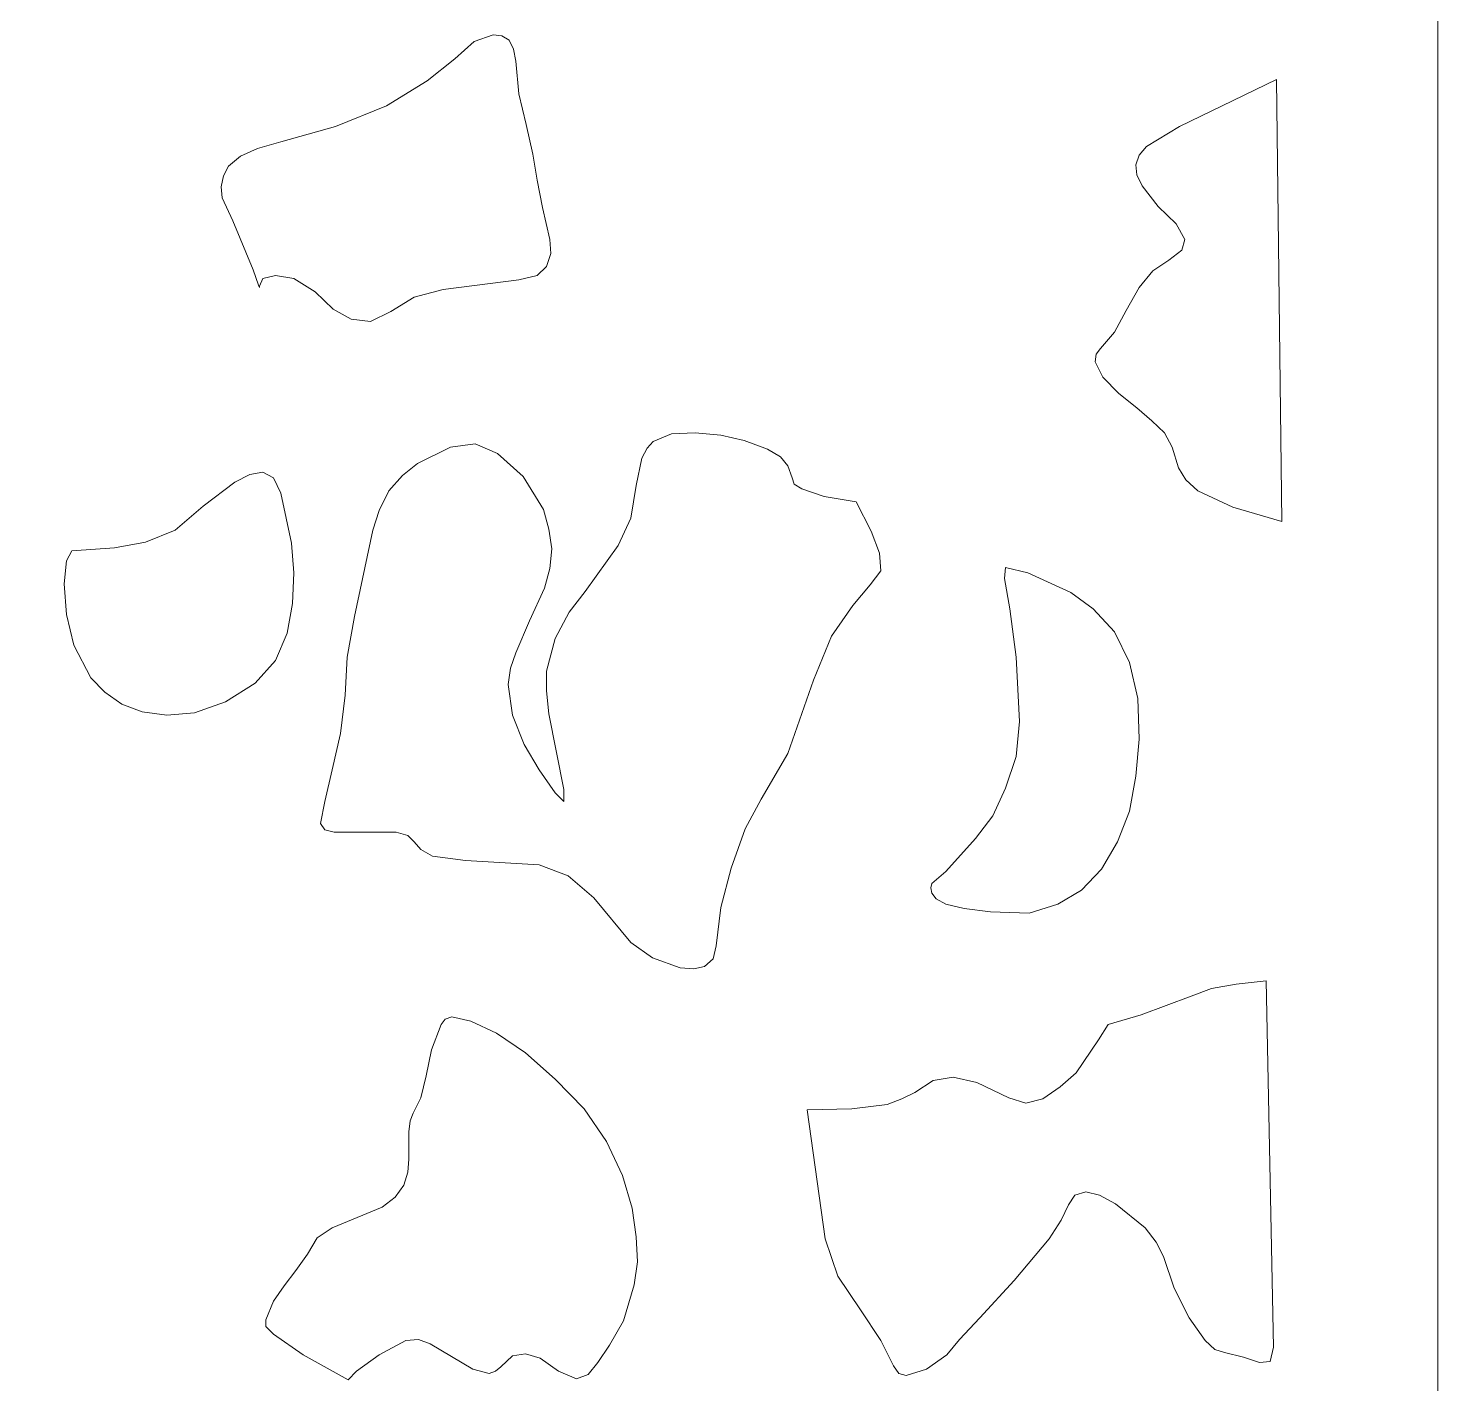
# Model space of a CAD drawing. Header units: centimetres. Extents: x 14.6 to 27.5, y -9.5 to 9.4.
# Drawn here: x 17.841 to 20.903, y 1.074 to 4.019 of the extents above; entities that cross this region are included whole.
import ezdxf

# ---------------------------------------------------------------- set-up
doc = ezdxf.new("R2010")
doc.units = ezdxf.units.CM
doc.header["$MEASUREMENT"] = 0
doc.layers.add('layer 1', color=7, linetype='Continuous')

msp = doc.modelspace()

# ---------------------------------------------------------------- linework, layer by layer
at = {"layer": 'layer 1', "color": 7, "lineweight": 9}
for points, knots in [([(20.90325, -9.49904), (20.90325, -9.49904), (14.60139, -9.50001), (14.60139, -9.50001), (14.60139, -9.50001), (14.60139, -9.50001), (14.60139, 9.40559), (14.60139, 9.40559), (14.60139, 9.40559), (14.60139, 9.40559), (20.90325, 9.40559), (20.90325, 9.40559), (20.90325, 9.40559), (20.90325, 9.40559), (20.90325, -9.49904), (20.90325, -9.49904)], [0, 0, 0, 0, 0.2, 0.2, 0.2, 0.2, 0.4, 0.4, 0.4, 0.4, 0.6, 0.6, 0.6, 0.6, 1, 1, 1, 1]), ([(18.34364, 3.45847), (18.34364, 3.45847), (18.34364, 3.45614), (18.34364, 3.45614), (18.34364, 3.45614), (18.34364, 3.45614), (18.34119, 3.46079), (18.34119, 3.46079), (18.34119, 3.46079), (18.34119, 3.46079), (18.32964, 3.49411), (18.32964, 3.49411), (18.32964, 3.49411), (18.32964, 3.49411), (18.28552, 3.60103), (18.28552, 3.60103), (18.28552, 3.60103), (18.28552, 3.60103), (18.26242, 3.65101), (18.26242, 3.65101), (18.26242, 3.65101), (18.26242, 3.65101), (18.25997, 3.67464), (18.25997, 3.67464), (18.25997, 3.67464), (18.25997, 3.67464), (18.26487, 3.69847), (18.26487, 3.69847), (18.26487, 3.69847), (18.26487, 3.69847), (18.27642, 3.71977), (18.27642, 3.71977), (18.27642, 3.71977), (18.27642, 3.71977), (18.30198, 3.74127), (18.30198, 3.74127), (18.30198, 3.74127), (18.30198, 3.74127), (18.33909, 3.75793), (18.33909, 3.75793), (18.33909, 3.75793), (18.33909, 3.75793), (18.38986, 3.77207), (18.38986, 3.77207), (18.38986, 3.77207), (18.38986, 3.77207), (18.50819, 3.80539), (18.50819, 3.80539), (18.50819, 3.80539), (18.50819, 3.80539), (18.61952, 3.85052), (18.61952, 3.85052), (18.61952, 3.85052), (18.61952, 3.85052), (18.7074, 3.90515), (18.7074, 3.90515), (18.7074, 3.90515), (18.7074, 3.90515), (18.76797, 3.9528), (18.76797, 3.9528), (18.76797, 3.9528), (18.76797, 3.9528), (18.80963, 3.99077), (18.80963, 3.99077), (18.80963, 3.99077), (18.80963, 3.99077), (18.85129, 4.0051), (18.85129, 4.0051), (18.85129, 4.0051), (18.85129, 4.0051), (18.86985, 4.00258), (18.86985, 4.00258), (18.86985, 4.00258), (18.86985, 4.00258), (18.88595, 3.99309), (18.88595, 3.99309), (18.88595, 3.99309), (18.88595, 3.99309), (18.8954, 3.97411), (18.8954, 3.97411), (18.8954, 3.97411), (18.8954, 3.97411), (18.89996, 3.94796), (18.89996, 3.94796), (18.89996, 3.94796), (18.89996, 3.94796), (18.90696, 3.87667), (18.90696, 3.87667), (18.90696, 3.87667), (18.90696, 3.87667), (18.92306, 3.81023), (18.92306, 3.81023), (18.92306, 3.81023), (18.92306, 3.81023), (18.93707, 3.74592), (18.93707, 3.74592), (18.93707, 3.74592), (18.93707, 3.74592), (18.94652, 3.68897), (18.94652, 3.68897), (18.94652, 3.68897), (18.94652, 3.68897), (18.95807, 3.62951), (18.95807, 3.62951), (18.95807, 3.62951), (18.95807, 3.62951), (18.97418, 3.56055), (18.97418, 3.56055), (18.97418, 3.56055), (18.97418, 3.56055), (18.97663, 3.52975), (18.97663, 3.52975), (18.97663, 3.52975), (18.97663, 3.52975), (18.96718, 3.50127), (18.96718, 3.50127), (18.96718, 3.50127), (18.96718, 3.50127), (18.94652, 3.48229), (18.94652, 3.48229), (18.94652, 3.48229), (18.94652, 3.48229), (18.90696, 3.4728), (18.90696, 3.4728), (18.90696, 3.4728), (18.90696, 3.4728), (18.74241, 3.4513), (18.74241, 3.4513), (18.74241, 3.4513), (18.74241, 3.4513), (18.67974, 3.43464), (18.67974, 3.43464), (18.67974, 3.43464), (18.67974, 3.43464), (18.62863, 3.40384), (18.62863, 3.40384), (18.62863, 3.40384), (18.62863, 3.40384), (18.58451, 3.38234), (18.58451, 3.38234), (18.58451, 3.38234), (18.58451, 3.38234), (18.54285, 3.38718), (18.54285, 3.38718), (18.54285, 3.38718), (18.54285, 3.38718), (18.50364, 3.40849), (18.50364, 3.40849), (18.50364, 3.40849), (18.50364, 3.40849), (18.46408, 3.44665), (18.46408, 3.44665), (18.46408, 3.44665), (18.46408, 3.44665), (18.41786, 3.47512), (18.41786, 3.47512), (18.41786, 3.47512), (18.41786, 3.47512), (18.3783, 3.48229), (18.3783, 3.48229), (18.3783, 3.48229), (18.3783, 3.48229), (18.35064, 3.47512), (18.35064, 3.47512), (18.35064, 3.47512), (18.35064, 3.47512), (18.34364, 3.45847), (18.34364, 3.45847)], [0, 0, 0, 0, 0.0232558, 0.0232558, 0.0232558, 0.0232558, 0.0465116, 0.0465116, 0.0465116, 0.0465116, 0.0697674, 0.0697674, 0.0697674, 0.0697674, 0.0930233, 0.0930233, 0.0930233, 0.0930233, 0.1162791, 0.1162791, 0.1162791, 0.1162791, 0.1395349, 0.1395349, 0.1395349, 0.1395349, 0.1627907, 0.1627907, 0.1627907, 0.1627907, 0.1860465, 0.1860465, 0.1860465, 0.1860465, 0.2093023, 0.2093023, 0.2093023, 0.2093023, 0.2325581, 0.2325581, 0.2325581, 0.2325581, 0.255814, 0.255814, 0.255814, 0.255814, 0.2790698, 0.2790698, 0.2790698, 0.2790698, 0.3023256, 0.3023256, 0.3023256, 0.3023256, 0.3255814, 0.3255814, 0.3255814, 0.3255814, 0.3488372, 0.3488372, 0.3488372, 0.3488372, 0.372093, 0.372093, 0.372093, 0.372093, 0.3953488, 0.3953488, 0.3953488, 0.3953488, 0.4186047, 0.4186047, 0.4186047, 0.4186047, 0.4418605, 0.4418605, 0.4418605, 0.4418605, 0.4651163, 0.4651163, 0.4651163, 0.4651163, 0.4883721, 0.4883721, 0.4883721, 0.4883721, 0.5116279, 0.5116279, 0.5116279, 0.5116279, 0.5348837, 0.5348837, 0.5348837, 0.5348837, 0.5581395, 0.5581395, 0.5581395, 0.5581395, 0.5813953, 0.5813953, 0.5813953, 0.5813953, 0.6046512, 0.6046512, 0.6046512, 0.6046512, 0.627907, 0.627907, 0.627907, 0.627907, 0.6511628, 0.6511628, 0.6511628, 0.6511628, 0.6744186, 0.6744186, 0.6744186, 0.6744186, 0.6976744, 0.6976744, 0.6976744, 0.6976744, 0.7209302, 0.7209302, 0.7209302, 0.7209302, 0.744186, 0.744186, 0.744186, 0.744186, 0.7674419, 0.7674419, 0.7674419, 0.7674419, 0.7906977, 0.7906977, 0.7906977, 0.7906977, 0.8139535, 0.8139535, 0.8139535, 0.8139535, 0.8372093, 0.8372093, 0.8372093, 0.8372093, 0.8604651, 0.8604651, 0.8604651, 0.8604651, 0.8837209, 0.8837209, 0.8837209, 0.8837209, 0.9069767, 0.9069767, 0.9069767, 0.9069767, 0.9302326, 0.9302326, 0.9302326, 0.9302326, 0.9534884, 0.9534884, 0.9534884, 0.9534884, 1, 1, 1, 1]), ([(20.5647, 2.94747), (20.5647, 2.94747), (20.45791, 2.97847), (20.45791, 2.97847), (20.45791, 2.97847), (20.45791, 2.97847), (20.38159, 3.01411), (20.38159, 3.01411), (20.38159, 3.01411), (20.38159, 3.01411), (20.35603, 3.03774), (20.35603, 3.03774), (20.35603, 3.03774), (20.35603, 3.03774), (20.33993, 3.06389), (20.33993, 3.06389), (20.33993, 3.06389), (20.33993, 3.06389), (20.32593, 3.10922), (20.32593, 3.10922), (20.32593, 3.10922), (20.32593, 3.10922), (20.30982, 3.14001), (20.30982, 3.14001), (20.30982, 3.14001), (20.30982, 3.14001), (20.28181, 3.16617), (20.28181, 3.16617), (20.28181, 3.16617), (20.28181, 3.16617), (20.24925, 3.19464), (20.24925, 3.19464), (20.24925, 3.19464), (20.24925, 3.19464), (20.21004, 3.22563), (20.21004, 3.22563), (20.21004, 3.22563), (20.21004, 3.22563), (20.17538, 3.26127), (20.17538, 3.26127), (20.17538, 3.26127), (20.17538, 3.26127), (20.15893, 3.2944), (20.15893, 3.2944), (20.15893, 3.2944), (20.15893, 3.2944), (20.16138, 3.31106), (20.16138, 3.31106), (20.16138, 3.31106), (20.16138, 3.31106), (20.17048, 3.32307), (20.17048, 3.32307), (20.17048, 3.32307), (20.17048, 3.32307), (20.20059, 3.35871), (20.20059, 3.35871), (20.20059, 3.35871), (20.20059, 3.35871), (20.22615, 3.40617), (20.22615, 3.40617), (20.22615, 3.40617), (20.22615, 3.40617), (20.25415, 3.45614), (20.25415, 3.45614), (20.25415, 3.45614), (20.25415, 3.45614), (20.28426, 3.49178), (20.28426, 3.49178), (20.28426, 3.49178), (20.28426, 3.49178), (20.31892, 3.51542), (20.31892, 3.51542), (20.31892, 3.51542), (20.31892, 3.51542), (20.34693, 3.53692), (20.34693, 3.53692), (20.34693, 3.53692), (20.34693, 3.53692), (20.35358, 3.56055), (20.35358, 3.56055), (20.35358, 3.56055), (20.35358, 3.56055), (20.33503, 3.59387), (20.33503, 3.59387), (20.33503, 3.59387), (20.33503, 3.59387), (20.29582, 3.63183), (20.29582, 3.63183), (20.29582, 3.63183), (20.29582, 3.63183), (20.26116, 3.67716), (20.26116, 3.67716), (20.26116, 3.67716), (20.26116, 3.67716), (20.24925, 3.70079), (20.24925, 3.70079), (20.24925, 3.70079), (20.24925, 3.70079), (20.24715, 3.72229), (20.24715, 3.72229), (20.24715, 3.72229), (20.24715, 3.72229), (20.25415, 3.7436), (20.25415, 3.7436), (20.25415, 3.7436), (20.25415, 3.7436), (20.27026, 3.76258), (20.27026, 3.76258), (20.27026, 3.76258), (20.27026, 3.76258), (20.34203, 3.80539), (20.34203, 3.80539), (20.34203, 3.80539), (20.34203, 3.80539), (20.43481, 3.85052), (20.43481, 3.85052), (20.43481, 3.85052), (20.43481, 3.85052), (20.55314, 3.90767), (20.55314, 3.90767), (20.55314, 3.90767), (20.55314, 3.90767), (20.5647, 2.94747), (20.5647, 2.94747)], [0, 0, 0, 0, 0.03125, 0.03125, 0.03125, 0.03125, 0.0625, 0.0625, 0.0625, 0.0625, 0.09375, 0.09375, 0.09375, 0.09375, 0.125, 0.125, 0.125, 0.125, 0.15625, 0.15625, 0.15625, 0.15625, 0.1875, 0.1875, 0.1875, 0.1875, 0.21875, 0.21875, 0.21875, 0.21875, 0.25, 0.25, 0.25, 0.25, 0.28125, 0.28125, 0.28125, 0.28125, 0.3125, 0.3125, 0.3125, 0.3125, 0.34375, 0.34375, 0.34375, 0.34375, 0.375, 0.375, 0.375, 0.375, 0.40625, 0.40625, 0.40625, 0.40625, 0.4375, 0.4375, 0.4375, 0.4375, 0.46875, 0.46875, 0.46875, 0.46875, 0.5, 0.5, 0.5, 0.5, 0.53125, 0.53125, 0.53125, 0.53125, 0.5625, 0.5625, 0.5625, 0.5625, 0.59375, 0.59375, 0.59375, 0.59375, 0.625, 0.625, 0.625, 0.625, 0.65625, 0.65625, 0.65625, 0.65625, 0.6875, 0.6875, 0.6875, 0.6875, 0.71875, 0.71875, 0.71875, 0.71875, 0.75, 0.75, 0.75, 0.75, 0.78125, 0.78125, 0.78125, 0.78125, 0.8125, 0.8125, 0.8125, 0.8125, 0.84375, 0.84375, 0.84375, 0.84375, 0.875, 0.875, 0.875, 0.875, 0.90625, 0.90625, 0.90625, 0.90625, 0.9375, 0.9375, 0.9375, 0.9375, 1, 1, 1, 1]), ([(18.47563, 2.29159), (18.47563, 2.29159), (18.48508, 2.33924), (18.48508, 2.33924), (18.48508, 2.33924), (18.48508, 2.33924), (18.50119, 2.408), (18.50119, 2.408), (18.50119, 2.408), (18.50119, 2.408), (18.51974, 2.48645), (18.51974, 2.48645), (18.51974, 2.48645), (18.51974, 2.48645), (18.5292, 2.56975), (18.5292, 2.56975), (18.5292, 2.56975), (18.5292, 2.56975), (18.53375, 2.65285), (18.53375, 2.65285), (18.53375, 2.65285), (18.53375, 2.65285), (18.54985, 2.74079), (18.54985, 2.74079), (18.54985, 2.74079), (18.54985, 2.74079), (18.58941, 2.92849), (18.58941, 2.92849), (18.58941, 2.92849), (18.58941, 2.92849), (18.60307, 2.9713), (18.60307, 2.9713), (18.60307, 2.9713), (18.60307, 2.9713), (18.62407, 3.01411), (18.62407, 3.01411), (18.62407, 3.01411), (18.62407, 3.01411), (18.65418, 3.04742), (18.65418, 3.04742), (18.65418, 3.04742), (18.65418, 3.04742), (18.68674, 3.07338), (18.68674, 3.07338), (18.68674, 3.07338), (18.68674, 3.07338), (18.75851, 3.10922), (18.75851, 3.10922), (18.75851, 3.10922), (18.75851, 3.10922), (18.81173, 3.11619), (18.81173, 3.11619), (18.81173, 3.11619), (18.81173, 3.11619), (18.86074, 3.09488), (18.86074, 3.09488), (18.86074, 3.09488), (18.86074, 3.09488), (18.91641, 3.04491), (18.91641, 3.04491), (18.91641, 3.04491), (18.91641, 3.04491), (18.96017, 2.97362), (18.96017, 2.97362), (18.96017, 2.97362), (18.96017, 2.97362), (18.97173, 2.93081), (18.97173, 2.93081), (18.97173, 2.93081), (18.97173, 2.93081), (18.97873, 2.8882), (18.97873, 2.8882), (18.97873, 2.8882), (18.97873, 2.8882), (18.97418, 2.84539), (18.97418, 2.84539), (18.97418, 2.84539), (18.97418, 2.84539), (18.96262, 2.80258), (18.96262, 2.80258), (18.96262, 2.80258), (18.96262, 2.80258), (18.93006, 2.7313), (18.93006, 2.7313), (18.93006, 2.7313), (18.93006, 2.7313), (18.89996, 2.66234), (18.89996, 2.66234), (18.89996, 2.66234), (18.89996, 2.66234), (18.8884, 2.62902), (18.8884, 2.62902), (18.8884, 2.62902), (18.8884, 2.62902), (18.88385, 2.59338), (18.88385, 2.59338), (18.88385, 2.59338), (18.88385, 2.59338), (18.89295, 2.52694), (18.89295, 2.52694), (18.89295, 2.52694), (18.89295, 2.52694), (18.91851, 2.46282), (18.91851, 2.46282), (18.91851, 2.46282), (18.91851, 2.46282), (18.95107, 2.408), (18.95107, 2.408), (18.95107, 2.408), (18.95107, 2.408), (18.98573, 2.35822), (18.98573, 2.35822), (18.98573, 2.35822), (18.98573, 2.35822), (19.00429, 2.33924), (19.00429, 2.33924), (19.00429, 2.33924), (19.00429, 2.33924), (19.00429, 2.36539), (19.00429, 2.36539), (19.00429, 2.36539), (19.00429, 2.36539), (18.97173, 2.52926), (18.97173, 2.52926), (18.97173, 2.52926), (18.97173, 2.52926), (18.96718, 2.57924), (18.96718, 2.57924), (18.96718, 2.57924), (18.96718, 2.57924), (18.96718, 2.62205), (18.96718, 2.62205), (18.96718, 2.62205), (18.96718, 2.62205), (18.98573, 2.69333), (18.98573, 2.69333), (18.98573, 2.69333), (18.98573, 2.69333), (19.01584, 2.75028), (19.01584, 2.75028), (19.01584, 2.75028), (19.01584, 2.75028), (19.05085, 2.79541), (19.05085, 2.79541), (19.05085, 2.79541), (19.05085, 2.79541), (19.12262, 2.89517), (19.12262, 2.89517), (19.12262, 2.89517), (19.12262, 2.89517), (19.15028, 2.95464), (19.15028, 2.95464), (19.15028, 2.95464), (19.15028, 2.95464), (19.16183, 3.02592), (19.16183, 3.02592), (19.16183, 3.02592), (19.16183, 3.02592), (19.17374, 3.08539), (19.17374, 3.08539), (19.17374, 3.08539), (19.17374, 3.08539), (19.18529, 3.1067), (19.18529, 3.1067), (19.18529, 3.1067), (19.18529, 3.1067), (19.19894, 3.12103), (19.19894, 3.12103), (19.19894, 3.12103), (19.19894, 3.12103), (19.23851, 3.13769), (19.23851, 3.13769), (19.23851, 3.13769), (19.23851, 3.13769), (19.28962, 3.14001), (19.28962, 3.14001), (19.28962, 3.14001), (19.28962, 3.14001), (19.34529, 3.13517), (19.34529, 3.13517), (19.34529, 3.13517), (19.34529, 3.13517), (19.39605, 3.12336), (19.39605, 3.12336), (19.39605, 3.12336), (19.39605, 3.12336), (19.44717, 3.10437), (19.44717, 3.10437), (19.44717, 3.10437), (19.44717, 3.10437), (19.47518, 3.08771), (19.47518, 3.08771), (19.47518, 3.08771), (19.47518, 3.08771), (19.49128, 3.06873), (19.49128, 3.06873), (19.49128, 3.06873), (19.49128, 3.06873), (19.50038, 3.04258), (19.50038, 3.04258), (19.50038, 3.04258), (19.50038, 3.04258), (19.50528, 3.02825), (19.50528, 3.02825), (19.50528, 3.02825), (19.50528, 3.02825), (19.52139, 3.01876), (19.52139, 3.01876), (19.52139, 3.01876), (19.52139, 3.01876), (19.57005, 3.0021), (19.57005, 3.0021), (19.57005, 3.0021), (19.57005, 3.0021), (19.63972, 2.99028), (19.63972, 2.99028), (19.63972, 2.99028), (19.63972, 2.99028), (19.67193, 2.92616), (19.67193, 2.92616), (19.67193, 2.92616), (19.67193, 2.92616), (19.69049, 2.87871), (19.69049, 2.87871), (19.69049, 2.87871), (19.69049, 2.87871), (19.69294, 2.84055), (19.69294, 2.84055), (19.69294, 2.84055), (19.69294, 2.84055), (19.66983, 2.80975), (19.66983, 2.80975), (19.66983, 2.80975), (19.66983, 2.80975), (19.63272, 2.76461), (19.63272, 2.76461), (19.63272, 2.76461), (19.63272, 2.76461), (19.58616, 2.69798), (19.58616, 2.69798), (19.58616, 2.69798), (19.58616, 2.69798), (19.54695, 2.60287), (19.54695, 2.60287), (19.54695, 2.60287), (19.54695, 2.60287), (19.49128, 2.44365), (19.49128, 2.44365), (19.49128, 2.44365), (19.49128, 2.44365), (19.43316, 2.34389), (19.43316, 2.34389), (19.43316, 2.34389), (19.43316, 2.34389), (19.3985, 2.27977), (19.3985, 2.27977), (19.3985, 2.27977), (19.3985, 2.27977), (19.36839, 2.19415), (19.36839, 2.19415), (19.36839, 2.19415), (19.36839, 2.19415), (19.34529, 2.10873), (19.34529, 2.10873), (19.34529, 2.10873), (19.34529, 2.10873), (19.33583, 2.02544), (19.33583, 2.02544), (19.33583, 2.02544), (19.33583, 2.02544), (19.32883, 1.99696), (19.32883, 1.99696), (19.32883, 1.99696), (19.32883, 1.99696), (19.31028, 1.9803), (19.31028, 1.9803), (19.31028, 1.9803), (19.31028, 1.9803), (19.28717, 1.97565), (19.28717, 1.97565), (19.28717, 1.97565), (19.28717, 1.97565), (19.25706, 1.97798), (19.25706, 1.97798), (19.25706, 1.97798), (19.25706, 1.97798), (19.19684, 1.99929), (19.19684, 1.99929), (19.19684, 1.99929), (19.19684, 1.99929), (19.15028, 2.0326), (19.15028, 2.0326), (19.15028, 2.0326), (19.15028, 2.0326), (19.06941, 2.13004), (19.06941, 2.13004), (19.06941, 2.13004), (19.06941, 2.13004), (19.01374, 2.1775), (19.01374, 2.1775), (19.01374, 2.1775), (19.01374, 2.1775), (18.95107, 2.20132), (18.95107, 2.20132), (18.95107, 2.20132), (18.95107, 2.20132), (18.79107, 2.21081), (18.79107, 2.21081), (18.79107, 2.21081), (18.79107, 2.21081), (18.7193, 2.2203), (18.7193, 2.2203), (18.7193, 2.2203), (18.7193, 2.2203), (18.69375, 2.23464), (18.69375, 2.23464), (18.69375, 2.23464), (18.69375, 2.23464), (18.67974, 2.2513), (18.67974, 2.2513), (18.67974, 2.2513), (18.67974, 2.2513), (18.66574, 2.26544), (18.66574, 2.26544), (18.66574, 2.26544), (18.66574, 2.26544), (18.64018, 2.2726), (18.64018, 2.2726), (18.64018, 2.2726), (18.64018, 2.2726), (18.57086, 2.2726), (18.57086, 2.2726), (18.57086, 2.2726), (18.57086, 2.2726), (18.50574, 2.2726), (18.50574, 2.2726), (18.50574, 2.2726), (18.50574, 2.2726), (18.48508, 2.27745), (18.48508, 2.27745), (18.48508, 2.27745), (18.48508, 2.27745), (18.47563, 2.29159), (18.47563, 2.29159)], [0, 0, 0, 0, 0.0114943, 0.0114943, 0.0114943, 0.0114943, 0.0229885, 0.0229885, 0.0229885, 0.0229885, 0.0344828, 0.0344828, 0.0344828, 0.0344828, 0.045977, 0.045977, 0.045977, 0.045977, 0.0574713, 0.0574713, 0.0574713, 0.0574713, 0.0689655, 0.0689655, 0.0689655, 0.0689655, 0.0804598, 0.0804598, 0.0804598, 0.0804598, 0.091954, 0.091954, 0.091954, 0.091954, 0.1034483, 0.1034483, 0.1034483, 0.1034483, 0.1149425, 0.1149425, 0.1149425, 0.1149425, 0.1264368, 0.1264368, 0.1264368, 0.1264368, 0.137931, 0.137931, 0.137931, 0.137931, 0.1494253, 0.1494253, 0.1494253, 0.1494253, 0.1609195, 0.1609195, 0.1609195, 0.1609195, 0.1724138, 0.1724138, 0.1724138, 0.1724138, 0.183908, 0.183908, 0.183908, 0.183908, 0.1954023, 0.1954023, 0.1954023, 0.1954023, 0.2068966, 0.2068966, 0.2068966, 0.2068966, 0.2183908, 0.2183908, 0.2183908, 0.2183908, 0.2298851, 0.2298851, 0.2298851, 0.2298851, 0.2413793, 0.2413793, 0.2413793, 0.2413793, 0.2528736, 0.2528736, 0.2528736, 0.2528736, 0.2643678, 0.2643678, 0.2643678, 0.2643678, 0.2758621, 0.2758621, 0.2758621, 0.2758621, 0.2873563, 0.2873563, 0.2873563, 0.2873563, 0.2988506, 0.2988506, 0.2988506, 0.2988506, 0.3103448, 0.3103448, 0.3103448, 0.3103448, 0.3218391, 0.3218391, 0.3218391, 0.3218391, 0.3333333, 0.3333333, 0.3333333, 0.3333333, 0.3448276, 0.3448276, 0.3448276, 0.3448276, 0.3563218, 0.3563218, 0.3563218, 0.3563218, 0.3678161, 0.3678161, 0.3678161, 0.3678161, 0.3793103, 0.3793103, 0.3793103, 0.3793103, 0.3908046, 0.3908046, 0.3908046, 0.3908046, 0.4022989, 0.4022989, 0.4022989, 0.4022989, 0.4137931, 0.4137931, 0.4137931, 0.4137931, 0.4252874, 0.4252874, 0.4252874, 0.4252874, 0.4367816, 0.4367816, 0.4367816, 0.4367816, 0.4482759, 0.4482759, 0.4482759, 0.4482759, 0.4597701, 0.4597701, 0.4597701, 0.4597701, 0.4712644, 0.4712644, 0.4712644, 0.4712644, 0.4827586, 0.4827586, 0.4827586, 0.4827586, 0.4942529, 0.4942529, 0.4942529, 0.4942529, 0.5057471, 0.5057471, 0.5057471, 0.5057471, 0.5172414, 0.5172414, 0.5172414, 0.5172414, 0.5287356, 0.5287356, 0.5287356, 0.5287356, 0.5402299, 0.5402299, 0.5402299, 0.5402299, 0.5517241, 0.5517241, 0.5517241, 0.5517241, 0.5632184, 0.5632184, 0.5632184, 0.5632184, 0.5747126, 0.5747126, 0.5747126, 0.5747126, 0.5862069, 0.5862069, 0.5862069, 0.5862069, 0.5977011, 0.5977011, 0.5977011, 0.5977011, 0.6091954, 0.6091954, 0.6091954, 0.6091954, 0.6206897, 0.6206897, 0.6206897, 0.6206897, 0.6321839, 0.6321839, 0.6321839, 0.6321839, 0.6436782, 0.6436782, 0.6436782, 0.6436782, 0.6551724, 0.6551724, 0.6551724, 0.6551724, 0.6666667, 0.6666667, 0.6666667, 0.6666667, 0.6781609, 0.6781609, 0.6781609, 0.6781609, 0.6896552, 0.6896552, 0.6896552, 0.6896552, 0.7011494, 0.7011494, 0.7011494, 0.7011494, 0.7126437, 0.7126437, 0.7126437, 0.7126437, 0.7241379, 0.7241379, 0.7241379, 0.7241379, 0.7356322, 0.7356322, 0.7356322, 0.7356322, 0.7471264, 0.7471264, 0.7471264, 0.7471264, 0.7586207, 0.7586207, 0.7586207, 0.7586207, 0.7701149, 0.7701149, 0.7701149, 0.7701149, 0.7816092, 0.7816092, 0.7816092, 0.7816092, 0.7931034, 0.7931034, 0.7931034, 0.7931034, 0.8045977, 0.8045977, 0.8045977, 0.8045977, 0.816092, 0.816092, 0.816092, 0.816092, 0.8275862, 0.8275862, 0.8275862, 0.8275862, 0.8390805, 0.8390805, 0.8390805, 0.8390805, 0.8505747, 0.8505747, 0.8505747, 0.8505747, 0.862069, 0.862069, 0.862069, 0.862069, 0.8735632, 0.8735632, 0.8735632, 0.8735632, 0.8850575, 0.8850575, 0.8850575, 0.8850575, 0.8965517, 0.8965517, 0.8965517, 0.8965517, 0.908046, 0.908046, 0.908046, 0.908046, 0.9195402, 0.9195402, 0.9195402, 0.9195402, 0.9310345, 0.9310345, 0.9310345, 0.9310345, 0.9425287, 0.9425287, 0.9425287, 0.9425287, 0.954023, 0.954023, 0.954023, 0.954023, 0.9655172, 0.9655172, 0.9655172, 0.9655172, 0.9770115, 0.9770115, 0.9770115, 0.9770115, 1, 1, 1, 1]), ([(17.93542, 2.88336), (17.93542, 2.88336), (18.0282, 2.89052), (18.0282, 2.89052), (18.0282, 2.89052), (18.0282, 2.89052), (18.09542, 2.90234), (18.09542, 2.90234), (18.09542, 2.90234), (18.09542, 2.90234), (18.16054, 2.92849), (18.16054, 2.92849), (18.16054, 2.92849), (18.16054, 2.92849), (18.22076, 2.98079), (18.22076, 2.98079), (18.22076, 2.98079), (18.22076, 2.98079), (18.29008, 3.03309), (18.29008, 3.03309), (18.29008, 3.03309), (18.29008, 3.03309), (18.32264, 3.04975), (18.32264, 3.04975), (18.32264, 3.04975), (18.32264, 3.04975), (18.35064, 3.0544), (18.35064, 3.0544), (18.35064, 3.0544), (18.35064, 3.0544), (18.37375, 3.04258), (18.37375, 3.04258), (18.37375, 3.04258), (18.37375, 3.04258), (18.38986, 3.00926), (18.38986, 3.00926), (18.38986, 3.00926), (18.38986, 3.00926), (18.41296, 2.90001), (18.41296, 2.90001), (18.41296, 2.90001), (18.41296, 2.90001), (18.41786, 2.8359), (18.41786, 2.8359), (18.41786, 2.8359), (18.41786, 2.8359), (18.41541, 2.76926), (18.41541, 2.76926), (18.41541, 2.76926), (18.41541, 2.76926), (18.40386, 2.70515), (18.40386, 2.70515), (18.40386, 2.70515), (18.40386, 2.70515), (18.3783, 2.64568), (18.3783, 2.64568), (18.3783, 2.64568), (18.3783, 2.64568), (18.33419, 2.5959), (18.33419, 2.5959), (18.33419, 2.5959), (18.33419, 2.5959), (18.26942, 2.55541), (18.26942, 2.55541), (18.26942, 2.55541), (18.26942, 2.55541), (18.2022, 2.53159), (18.2022, 2.53159), (18.2022, 2.53159), (18.2022, 2.53159), (18.14198, 2.52694), (18.14198, 2.52694), (18.14198, 2.52694), (18.14198, 2.52694), (18.08842, 2.53411), (18.08842, 2.53411), (18.08842, 2.53411), (18.08842, 2.53411), (18.0443, 2.55057), (18.0443, 2.55057), (18.0443, 2.55057), (18.0443, 2.55057), (18.00719, 2.57672), (18.00719, 2.57672), (18.00719, 2.57672), (18.00719, 2.57672), (17.97708, 2.60771), (17.97708, 2.60771), (17.97708, 2.60771), (17.97708, 2.60771), (17.93997, 2.679), (17.93997, 2.679), (17.93997, 2.679), (17.93997, 2.679), (17.92387, 2.74544), (17.92387, 2.74544), (17.92387, 2.74544), (17.92387, 2.74544), (17.91932, 2.81207), (17.91932, 2.81207), (17.91932, 2.81207), (17.91932, 2.81207), (17.92387, 2.86205), (17.92387, 2.86205), (17.92387, 2.86205), (17.92387, 2.86205), (17.93542, 2.88336), (17.93542, 2.88336)], [0, 0, 0, 0, 0.0357143, 0.0357143, 0.0357143, 0.0357143, 0.0714286, 0.0714286, 0.0714286, 0.0714286, 0.1071429, 0.1071429, 0.1071429, 0.1071429, 0.1428571, 0.1428571, 0.1428571, 0.1428571, 0.1785714, 0.1785714, 0.1785714, 0.1785714, 0.2142857, 0.2142857, 0.2142857, 0.2142857, 0.25, 0.25, 0.25, 0.25, 0.2857143, 0.2857143, 0.2857143, 0.2857143, 0.3214286, 0.3214286, 0.3214286, 0.3214286, 0.3571429, 0.3571429, 0.3571429, 0.3571429, 0.3928571, 0.3928571, 0.3928571, 0.3928571, 0.4285714, 0.4285714, 0.4285714, 0.4285714, 0.4642857, 0.4642857, 0.4642857, 0.4642857, 0.5, 0.5, 0.5, 0.5, 0.5357143, 0.5357143, 0.5357143, 0.5357143, 0.5714286, 0.5714286, 0.5714286, 0.5714286, 0.6071429, 0.6071429, 0.6071429, 0.6071429, 0.6428571, 0.6428571, 0.6428571, 0.6428571, 0.6785714, 0.6785714, 0.6785714, 0.6785714, 0.7142857, 0.7142857, 0.7142857, 0.7142857, 0.75, 0.75, 0.75, 0.75, 0.7857143, 0.7857143, 0.7857143, 0.7857143, 0.8214286, 0.8214286, 0.8214286, 0.8214286, 0.8571429, 0.8571429, 0.8571429, 0.8571429, 0.8928571, 0.8928571, 0.8928571, 0.8928571, 0.9285714, 0.9285714, 0.9285714, 0.9285714, 1, 1, 1, 1]), ([(19.80427, 2.16103), (19.80427, 2.16103), (19.83438, 2.18699), (19.83438, 2.18699), (19.83438, 2.18699), (19.83438, 2.18699), (19.89915, 2.25846), (19.89915, 2.25846), (19.89915, 2.25846), (19.89915, 2.25846), (19.93626, 2.30825), (19.93626, 2.30825), (19.93626, 2.30825), (19.93626, 2.30825), (19.96427, 2.36771), (19.96427, 2.36771), (19.96427, 2.36771), (19.96427, 2.36771), (19.98738, 2.43667), (19.98738, 2.43667), (19.98738, 2.43667), (19.98738, 2.43667), (19.99438, 2.5126), (19.99438, 2.5126), (19.99438, 2.5126), (19.99438, 2.5126), (19.98738, 2.65285), (19.98738, 2.65285), (19.98738, 2.65285), (19.98738, 2.65285), (19.97337, 2.75745), (19.97337, 2.75745), (19.97337, 2.75745), (19.97337, 2.75745), (19.96182, 2.82389), (19.96182, 2.82389), (19.96182, 2.82389), (19.96182, 2.82389), (19.96427, 2.84771), (19.96427, 2.84771), (19.96427, 2.84771), (19.96427, 2.84771), (20.01293, 2.8359), (20.01293, 2.8359), (20.01293, 2.8359), (20.01293, 2.8359), (20.10571, 2.79309), (20.10571, 2.79309), (20.10571, 2.79309), (20.10571, 2.79309), (20.15438, 2.75745), (20.15438, 2.75745), (20.15438, 2.75745), (20.15438, 2.75745), (20.20059, 2.70747), (20.20059, 2.70747), (20.20059, 2.70747), (20.20059, 2.70747), (20.23315, 2.64103), (20.23315, 2.64103), (20.23315, 2.64103), (20.23315, 2.64103), (20.2517, 2.56258), (20.2517, 2.56258), (20.2517, 2.56258), (20.2517, 2.56258), (20.25415, 2.47464), (20.25415, 2.47464), (20.25415, 2.47464), (20.25415, 2.47464), (20.24715, 2.39386), (20.24715, 2.39386), (20.24715, 2.39386), (20.24715, 2.39386), (20.23315, 2.31774), (20.23315, 2.31774), (20.23315, 2.31774), (20.23315, 2.31774), (20.20759, 2.2513), (20.20759, 2.2513), (20.20759, 2.2513), (20.20759, 2.2513), (20.17293, 2.19183), (20.17293, 2.19183), (20.17293, 2.19183), (20.17293, 2.19183), (20.12882, 2.1467), (20.12882, 2.1467), (20.12882, 2.1467), (20.12882, 2.1467), (20.0777, 2.1157), (20.0777, 2.1157), (20.0777, 2.1157), (20.0777, 2.1157), (20.01538, 2.09672), (20.01538, 2.09672), (20.01538, 2.09672), (20.01538, 2.09672), (19.93171, 2.09924), (19.93171, 2.09924), (19.93171, 2.09924), (19.93171, 2.09924), (19.87394, 2.10621), (19.87394, 2.10621), (19.87394, 2.10621), (19.87394, 2.10621), (19.83438, 2.1157), (19.83438, 2.1157), (19.83438, 2.1157), (19.83438, 2.1157), (19.81337, 2.12771), (19.81337, 2.12771), (19.81337, 2.12771), (19.81337, 2.12771), (19.80427, 2.13953), (19.80427, 2.13953), (19.80427, 2.13953), (19.80427, 2.13953), (19.80182, 2.15135), (19.80182, 2.15135), (19.80182, 2.15135), (19.80182, 2.15135), (19.80427, 2.16103), (19.80427, 2.16103)], [0, 0, 0, 0, 0.03125, 0.03125, 0.03125, 0.03125, 0.0625, 0.0625, 0.0625, 0.0625, 0.09375, 0.09375, 0.09375, 0.09375, 0.125, 0.125, 0.125, 0.125, 0.15625, 0.15625, 0.15625, 0.15625, 0.1875, 0.1875, 0.1875, 0.1875, 0.21875, 0.21875, 0.21875, 0.21875, 0.25, 0.25, 0.25, 0.25, 0.28125, 0.28125, 0.28125, 0.28125, 0.3125, 0.3125, 0.3125, 0.3125, 0.34375, 0.34375, 0.34375, 0.34375, 0.375, 0.375, 0.375, 0.375, 0.40625, 0.40625, 0.40625, 0.40625, 0.4375, 0.4375, 0.4375, 0.4375, 0.46875, 0.46875, 0.46875, 0.46875, 0.5, 0.5, 0.5, 0.5, 0.53125, 0.53125, 0.53125, 0.53125, 0.5625, 0.5625, 0.5625, 0.5625, 0.59375, 0.59375, 0.59375, 0.59375, 0.625, 0.625, 0.625, 0.625, 0.65625, 0.65625, 0.65625, 0.65625, 0.6875, 0.6875, 0.6875, 0.6875, 0.71875, 0.71875, 0.71875, 0.71875, 0.75, 0.75, 0.75, 0.75, 0.78125, 0.78125, 0.78125, 0.78125, 0.8125, 0.8125, 0.8125, 0.8125, 0.84375, 0.84375, 0.84375, 0.84375, 0.875, 0.875, 0.875, 0.875, 0.90625, 0.90625, 0.90625, 0.90625, 0.9375, 0.9375, 0.9375, 0.9375, 1, 1, 1, 1]), ([(20.18693, 1.8544), (20.18693, 1.8544), (20.16593, 1.82108), (20.16593, 1.82108), (20.16593, 1.82108), (20.16593, 1.82108), (20.11726, 1.74979), (20.11726, 1.74979), (20.11726, 1.74979), (20.11726, 1.74979), (20.0826, 1.719), (20.0826, 1.719), (20.0826, 1.719), (20.0826, 1.719), (20.04549, 1.69285), (20.04549, 1.69285), (20.04549, 1.69285), (20.04549, 1.69285), (20.00838, 1.68335), (20.00838, 1.68335), (20.00838, 1.68335), (20.00838, 1.68335), (19.97127, 1.69517), (19.97127, 1.69517), (19.97127, 1.69517), (19.97127, 1.69517), (19.9016, 1.72849), (19.9016, 1.72849), (19.9016, 1.72849), (19.9016, 1.72849), (19.85049, 1.7403), (19.85049, 1.7403), (19.85049, 1.7403), (19.85049, 1.7403), (19.80672, 1.73314), (19.80672, 1.73314), (19.80672, 1.73314), (19.80672, 1.73314), (19.76716, 1.70699), (19.76716, 1.70699), (19.76716, 1.70699), (19.76716, 1.70699), (19.73915, 1.69285), (19.73915, 1.69285), (19.73915, 1.69285), (19.73915, 1.69285), (19.70694, 1.68084), (19.70694, 1.68084), (19.70694, 1.68084), (19.70694, 1.68084), (19.63027, 1.67134), (19.63027, 1.67134), (19.63027, 1.67134), (19.63027, 1.67134), (19.53294, 1.66902), (19.53294, 1.66902), (19.53294, 1.66902), (19.53294, 1.66902), (19.5725, 1.38854), (19.5725, 1.38854), (19.5725, 1.38854), (19.5725, 1.38854), (19.60016, 1.30776), (19.60016, 1.30776), (19.60016, 1.30776), (19.60016, 1.30776), (19.64883, 1.23415), (19.64883, 1.23415), (19.64883, 1.23415), (19.64883, 1.23415), (19.69294, 1.16752), (19.69294, 1.16752), (19.69294, 1.16752), (19.69294, 1.16752), (19.72095, 1.11289), (19.72095, 1.11289), (19.72095, 1.11289), (19.72095, 1.11289), (19.7325, 1.09623), (19.7325, 1.09623), (19.7325, 1.09623), (19.7325, 1.09623), (19.74861, 1.09159), (19.74861, 1.09159), (19.74861, 1.09159), (19.74861, 1.09159), (19.79272, 1.10592), (19.79272, 1.10592), (19.79272, 1.10592), (19.79272, 1.10592), (19.83683, 1.13672), (19.83683, 1.13672), (19.83683, 1.13672), (19.83683, 1.13672), (19.86449, 1.17004), (19.86449, 1.17004), (19.86449, 1.17004), (19.86449, 1.17004), (19.9086, 1.21749), (19.9086, 1.21749), (19.9086, 1.21749), (19.9086, 1.21749), (19.98282, 1.29827), (19.98282, 1.29827), (19.98282, 1.29827), (19.98282, 1.29827), (20.05915, 1.38854), (20.05915, 1.38854), (20.05915, 1.38854), (20.05915, 1.38854), (20.0847, 1.42902), (20.0847, 1.42902), (20.0847, 1.42902), (20.0847, 1.42902), (20.10116, 1.46234), (20.10116, 1.46234), (20.10116, 1.46234), (20.10116, 1.46234), (20.11481, 1.48364), (20.11481, 1.48364), (20.11481, 1.48364), (20.11481, 1.48364), (20.13827, 1.49081), (20.13827, 1.49081), (20.13827, 1.49081), (20.13827, 1.49081), (20.16838, 1.48364), (20.16838, 1.48364), (20.16838, 1.48364), (20.16838, 1.48364), (20.20304, 1.46466), (20.20304, 1.46466), (20.20304, 1.46466), (20.20304, 1.46466), (20.26781, 1.41236), (20.26781, 1.41236), (20.26781, 1.41236), (20.26781, 1.41236), (20.29127, 1.38156), (20.29127, 1.38156), (20.29127, 1.38156), (20.29127, 1.38156), (20.30737, 1.35057), (20.30737, 1.35057), (20.30737, 1.35057), (20.30737, 1.35057), (20.33048, 1.28161), (20.33048, 1.28161), (20.33048, 1.28161), (20.33048, 1.28161), (20.36304, 1.21749), (20.36304, 1.21749), (20.36304, 1.21749), (20.36304, 1.21749), (20.3977, 1.16752), (20.3977, 1.16752), (20.3977, 1.16752), (20.3977, 1.16752), (20.4187, 1.14853), (20.4187, 1.14853), (20.4187, 1.14853), (20.4187, 1.14853), (20.43971, 1.14156), (20.43971, 1.14156), (20.43971, 1.14156), (20.43971, 1.14156), (20.48137, 1.13188), (20.48137, 1.13188), (20.48137, 1.13188), (20.48137, 1.13188), (20.51603, 1.12006), (20.51603, 1.12006), (20.51603, 1.12006), (20.51603, 1.12006), (20.53914, 1.12238), (20.53914, 1.12238), (20.53914, 1.12238), (20.53914, 1.12238), (20.54614, 1.15338), (20.54614, 1.15338), (20.54614, 1.15338), (20.54614, 1.15338), (20.53004, 1.9495), (20.53004, 1.9495), (20.53004, 1.9495), (20.53004, 1.9495), (20.46492, 1.94234), (20.46492, 1.94234), (20.46492, 1.94234), (20.46492, 1.94234), (20.4117, 1.93285), (20.4117, 1.93285), (20.4117, 1.93285), (20.4117, 1.93285), (20.36759, 1.91619), (20.36759, 1.91619), (20.36759, 1.91619), (20.36759, 1.91619), (20.25871, 1.8757), (20.25871, 1.8757), (20.25871, 1.8757), (20.25871, 1.8757), (20.18693, 1.8544), (20.18693, 1.8544)], [0, 0, 0, 0, 0.0192308, 0.0192308, 0.0192308, 0.0192308, 0.0384615, 0.0384615, 0.0384615, 0.0384615, 0.0576923, 0.0576923, 0.0576923, 0.0576923, 0.0769231, 0.0769231, 0.0769231, 0.0769231, 0.0961538, 0.0961538, 0.0961538, 0.0961538, 0.1153846, 0.1153846, 0.1153846, 0.1153846, 0.1346154, 0.1346154, 0.1346154, 0.1346154, 0.1538462, 0.1538462, 0.1538462, 0.1538462, 0.1730769, 0.1730769, 0.1730769, 0.1730769, 0.1923077, 0.1923077, 0.1923077, 0.1923077, 0.2115385, 0.2115385, 0.2115385, 0.2115385, 0.2307692, 0.2307692, 0.2307692, 0.2307692, 0.25, 0.25, 0.25, 0.25, 0.2692308, 0.2692308, 0.2692308, 0.2692308, 0.2884615, 0.2884615, 0.2884615, 0.2884615, 0.3076923, 0.3076923, 0.3076923, 0.3076923, 0.3269231, 0.3269231, 0.3269231, 0.3269231, 0.3461538, 0.3461538, 0.3461538, 0.3461538, 0.3653846, 0.3653846, 0.3653846, 0.3653846, 0.3846154, 0.3846154, 0.3846154, 0.3846154, 0.4038462, 0.4038462, 0.4038462, 0.4038462, 0.4230769, 0.4230769, 0.4230769, 0.4230769, 0.4423077, 0.4423077, 0.4423077, 0.4423077, 0.4615385, 0.4615385, 0.4615385, 0.4615385, 0.4807692, 0.4807692, 0.4807692, 0.4807692, 0.5, 0.5, 0.5, 0.5, 0.5192308, 0.5192308, 0.5192308, 0.5192308, 0.5384615, 0.5384615, 0.5384615, 0.5384615, 0.5576923, 0.5576923, 0.5576923, 0.5576923, 0.5769231, 0.5769231, 0.5769231, 0.5769231, 0.5961538, 0.5961538, 0.5961538, 0.5961538, 0.6153846, 0.6153846, 0.6153846, 0.6153846, 0.6346154, 0.6346154, 0.6346154, 0.6346154, 0.6538462, 0.6538462, 0.6538462, 0.6538462, 0.6730769, 0.6730769, 0.6730769, 0.6730769, 0.6923077, 0.6923077, 0.6923077, 0.6923077, 0.7115385, 0.7115385, 0.7115385, 0.7115385, 0.7307692, 0.7307692, 0.7307692, 0.7307692, 0.75, 0.75, 0.75, 0.75, 0.7692308, 0.7692308, 0.7692308, 0.7692308, 0.7884615, 0.7884615, 0.7884615, 0.7884615, 0.8076923, 0.8076923, 0.8076923, 0.8076923, 0.8269231, 0.8269231, 0.8269231, 0.8269231, 0.8461538, 0.8461538, 0.8461538, 0.8461538, 0.8653846, 0.8653846, 0.8653846, 0.8653846, 0.8846154, 0.8846154, 0.8846154, 0.8846154, 0.9038462, 0.9038462, 0.9038462, 0.9038462, 0.9230769, 0.9230769, 0.9230769, 0.9230769, 0.9423077, 0.9423077, 0.9423077, 0.9423077, 0.9615385, 0.9615385, 0.9615385, 0.9615385, 1, 1, 1, 1]), ([(18.53585, 1.08209), (18.53585, 1.08209), (18.5544, 1.10108), (18.5544, 1.10108), (18.5544, 1.10108), (18.5544, 1.10108), (18.60307, 1.13672), (18.60307, 1.13672), (18.60307, 1.13672), (18.60307, 1.13672), (18.66119, 1.16752), (18.66119, 1.16752), (18.66119, 1.16752), (18.66119, 1.16752), (18.68919, 1.17004), (18.68919, 1.17004), (18.68919, 1.17004), (18.68919, 1.17004), (18.7144, 1.16054), (18.7144, 1.16054), (18.7144, 1.16054), (18.7144, 1.16054), (18.80718, 1.10592), (18.80718, 1.10592), (18.80718, 1.10592), (18.80718, 1.10592), (18.84219, 1.09623), (18.84219, 1.09623), (18.84219, 1.09623), (18.84219, 1.09623), (18.85584, 1.10108), (18.85584, 1.10108), (18.85584, 1.10108), (18.85584, 1.10108), (18.8674, 1.11057), (18.8674, 1.11057), (18.8674, 1.11057), (18.8674, 1.11057), (18.89295, 1.13439), (18.89295, 1.13439), (18.89295, 1.13439), (18.89295, 1.13439), (18.92096, 1.13904), (18.92096, 1.13904), (18.92096, 1.13904), (18.92096, 1.13904), (18.95317, 1.12955), (18.95317, 1.12955), (18.95317, 1.12955), (18.95317, 1.12955), (18.99273, 1.10108), (18.99273, 1.10108), (18.99273, 1.10108), (18.99273, 1.10108), (19.03229, 1.08442), (19.03229, 1.08442), (19.03229, 1.08442), (19.03229, 1.08442), (19.0575, 1.09391), (19.0575, 1.09391), (19.0575, 1.09391), (19.0575, 1.09391), (19.07851, 1.12006), (19.07851, 1.12006), (19.07851, 1.12006), (19.07851, 1.12006), (19.10407, 1.15803), (19.10407, 1.15803), (19.10407, 1.15803), (19.10407, 1.15803), (19.13417, 1.21033), (19.13417, 1.21033), (19.13417, 1.21033), (19.13417, 1.21033), (19.15728, 1.28878), (19.15728, 1.28878), (19.15728, 1.28878), (19.15728, 1.28878), (19.16428, 1.33875), (19.16428, 1.33875), (19.16428, 1.33875), (19.16428, 1.33875), (19.16183, 1.39338), (19.16183, 1.39338), (19.16183, 1.39338), (19.16183, 1.39338), (19.15273, 1.45517), (19.15273, 1.45517), (19.15273, 1.45517), (19.15273, 1.45517), (19.13172, 1.52645), (19.13172, 1.52645), (19.13172, 1.52645), (19.13172, 1.52645), (19.09706, 1.60006), (19.09706, 1.60006), (19.09706, 1.60006), (19.09706, 1.60006), (19.0484, 1.67134), (19.0484, 1.67134), (19.0484, 1.67134), (19.0484, 1.67134), (18.98573, 1.73565), (18.98573, 1.73565), (18.98573, 1.73565), (18.98573, 1.73565), (18.92096, 1.7926), (18.92096, 1.7926), (18.92096, 1.7926), (18.92096, 1.7926), (18.85829, 1.83541), (18.85829, 1.83541), (18.85829, 1.83541), (18.85829, 1.83541), (18.80263, 1.86156), (18.80263, 1.86156), (18.80263, 1.86156), (18.80263, 1.86156), (18.76096, 1.87105), (18.76096, 1.87105), (18.76096, 1.87105), (18.76096, 1.87105), (18.74696, 1.86621), (18.74696, 1.86621), (18.74696, 1.86621), (18.74696, 1.86621), (18.73786, 1.8544), (18.73786, 1.8544), (18.73786, 1.8544), (18.73786, 1.8544), (18.71685, 1.79977), (18.71685, 1.79977), (18.71685, 1.79977), (18.71685, 1.79977), (18.7053, 1.74263), (18.7053, 1.74263), (18.7053, 1.74263), (18.7053, 1.74263), (18.69375, 1.69517), (18.69375, 1.69517), (18.69375, 1.69517), (18.69375, 1.69517), (18.67729, 1.66185), (18.67729, 1.66185), (18.67729, 1.66185), (18.67729, 1.66185), (18.67064, 1.64519), (18.67064, 1.64519), (18.67064, 1.64519), (18.67064, 1.64519), (18.66819, 1.62156), (18.66819, 1.62156), (18.66819, 1.62156), (18.66819, 1.62156), (18.66819, 1.56209), (18.66819, 1.56209), (18.66819, 1.56209), (18.66819, 1.56209), (18.66574, 1.53362), (18.66574, 1.53362), (18.66574, 1.53362), (18.66574, 1.53362), (18.65663, 1.50515), (18.65663, 1.50515), (18.65663, 1.50515), (18.65663, 1.50515), (18.63808, 1.479), (18.63808, 1.479), (18.63808, 1.479), (18.63808, 1.479), (18.61007, 1.45749), (18.61007, 1.45749), (18.61007, 1.45749), (18.61007, 1.45749), (18.50119, 1.41236), (18.50119, 1.41236), (18.50119, 1.41236), (18.50119, 1.41236), (18.46863, 1.39105), (18.46863, 1.39105), (18.46863, 1.39105), (18.46863, 1.39105), (18.44797, 1.35541), (18.44797, 1.35541), (18.44797, 1.35541), (18.44797, 1.35541), (18.42242, 1.31977), (18.42242, 1.31977), (18.42242, 1.31977), (18.42242, 1.31977), (18.39686, 1.28645), (18.39686, 1.28645), (18.39686, 1.28645), (18.39686, 1.28645), (18.37375, 1.25314), (18.37375, 1.25314), (18.37375, 1.25314), (18.37375, 1.25314), (18.3573, 1.21284), (18.3573, 1.21284), (18.3573, 1.21284), (18.3573, 1.21284), (18.3573, 1.19851), (18.3573, 1.19851), (18.3573, 1.19851), (18.3573, 1.19851), (18.37375, 1.18185), (18.37375, 1.18185), (18.37375, 1.18185), (18.37375, 1.18185), (18.43852, 1.13672), (18.43852, 1.13672), (18.43852, 1.13672), (18.43852, 1.13672), (18.53585, 1.08209), (18.53585, 1.08209)], [0, 0, 0, 0, 0.0181818, 0.0181818, 0.0181818, 0.0181818, 0.0363636, 0.0363636, 0.0363636, 0.0363636, 0.0545455, 0.0545455, 0.0545455, 0.0545455, 0.0727273, 0.0727273, 0.0727273, 0.0727273, 0.0909091, 0.0909091, 0.0909091, 0.0909091, 0.1090909, 0.1090909, 0.1090909, 0.1090909, 0.1272727, 0.1272727, 0.1272727, 0.1272727, 0.1454545, 0.1454545, 0.1454545, 0.1454545, 0.1636364, 0.1636364, 0.1636364, 0.1636364, 0.1818182, 0.1818182, 0.1818182, 0.1818182, 0.2, 0.2, 0.2, 0.2, 0.2181818, 0.2181818, 0.2181818, 0.2181818, 0.2363636, 0.2363636, 0.2363636, 0.2363636, 0.2545455, 0.2545455, 0.2545455, 0.2545455, 0.2727273, 0.2727273, 0.2727273, 0.2727273, 0.2909091, 0.2909091, 0.2909091, 0.2909091, 0.3090909, 0.3090909, 0.3090909, 0.3090909, 0.3272727, 0.3272727, 0.3272727, 0.3272727, 0.3454545, 0.3454545, 0.3454545, 0.3454545, 0.3636364, 0.3636364, 0.3636364, 0.3636364, 0.3818182, 0.3818182, 0.3818182, 0.3818182, 0.4, 0.4, 0.4, 0.4, 0.4181818, 0.4181818, 0.4181818, 0.4181818, 0.4363636, 0.4363636, 0.4363636, 0.4363636, 0.4545455, 0.4545455, 0.4545455, 0.4545455, 0.4727273, 0.4727273, 0.4727273, 0.4727273, 0.4909091, 0.4909091, 0.4909091, 0.4909091, 0.5090909, 0.5090909, 0.5090909, 0.5090909, 0.5272727, 0.5272727, 0.5272727, 0.5272727, 0.5454545, 0.5454545, 0.5454545, 0.5454545, 0.5636364, 0.5636364, 0.5636364, 0.5636364, 0.5818182, 0.5818182, 0.5818182, 0.5818182, 0.6, 0.6, 0.6, 0.6, 0.6181818, 0.6181818, 0.6181818, 0.6181818, 0.6363636, 0.6363636, 0.6363636, 0.6363636, 0.6545455, 0.6545455, 0.6545455, 0.6545455, 0.6727273, 0.6727273, 0.6727273, 0.6727273, 0.6909091, 0.6909091, 0.6909091, 0.6909091, 0.7090909, 0.7090909, 0.7090909, 0.7090909, 0.7272727, 0.7272727, 0.7272727, 0.7272727, 0.7454545, 0.7454545, 0.7454545, 0.7454545, 0.7636364, 0.7636364, 0.7636364, 0.7636364, 0.7818182, 0.7818182, 0.7818182, 0.7818182, 0.8, 0.8, 0.8, 0.8, 0.8181818, 0.8181818, 0.8181818, 0.8181818, 0.8363636, 0.8363636, 0.8363636, 0.8363636, 0.8545455, 0.8545455, 0.8545455, 0.8545455, 0.8727273, 0.8727273, 0.8727273, 0.8727273, 0.8909091, 0.8909091, 0.8909091, 0.8909091, 0.9090909, 0.9090909, 0.9090909, 0.9090909, 0.9272727, 0.9272727, 0.9272727, 0.9272727, 0.9454545, 0.9454545, 0.9454545, 0.9454545, 0.9636364, 0.9636364, 0.9636364, 0.9636364, 1, 1, 1, 1])]:
    msp.add_open_spline(points, degree=3, knots=knots, dxfattribs=at)

doc.saveas('drawing.dxf')
